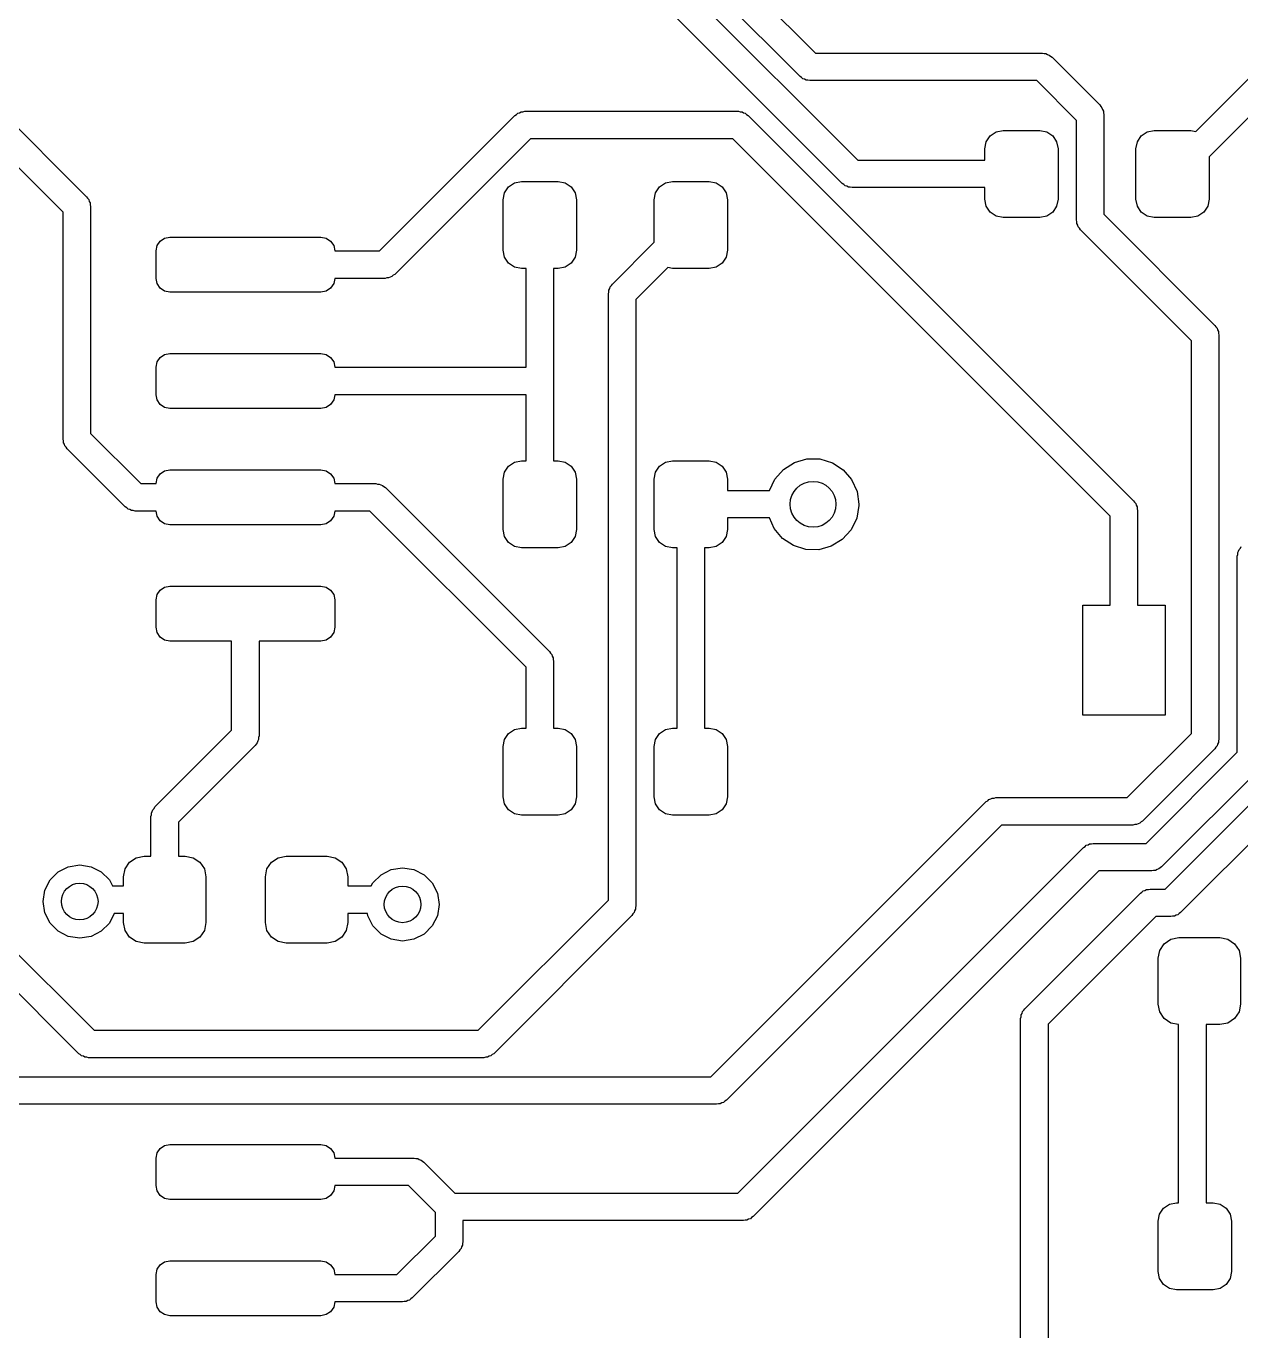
# Model space of a CAD drawing. Extents: x 74 to 208, y -143 to -31.
# Drawn here: x 156.04 to 169.3, y -79.59 to -65.34 of the extents above; entities that cross this region are included whole.
import ezdxf

# ---------------------------------------------------------------- set-up
doc = ezdxf.new("R2010")
doc.units = 0
doc.layers.add('BLACK', color=7, linetype='CONTINUOUS')

msp = doc.modelspace()

# ---------------------------------------------------------------- linework, layer by layer
at = {"layer": 'BLACK', "linetype": 'CONTINUOUS'}
for p, q in [((164.948, -67.0605), (161.629, -63.7415)), ((162.015, -63.7034), (165.116, -66.8044)), ((162.71, -63.6919), (164.654, -65.636)), ((164.486, -65.8921), (162.454, -63.8601)), ((154.792, -65.2989), (156.697, -67.2039)), ((168.806, -66.4898), (169.87, -65.4259)), ((156.441, -67.3721), (154.624, -65.555)), ((164.654, -65.636), (167.132, -65.636)), ((167.132, -65.636), (167.151, -65.6411)), ((167.151, -65.6411), (167.171, -65.6411)), ((167.171, -65.6411), (167.188, -65.651)), ((167.188, -65.651), (167.207, -65.6561)), ((167.207, -65.6561), (167.221, -65.6701)), ((167.221, -65.6701), (167.238, -65.6799)), ((167.238, -65.6799), (167.759, -66.2013)), ((170.038, -65.682), (168.953, -66.7665)), ((164.503, -65.9019), (164.486, -65.8921)), ((164.517, -65.9159), (164.503, -65.9019)), ((164.536, -65.921), (164.517, -65.9159)), ((164.553, -65.9309), (164.536, -65.921)), ((164.573, -65.9309), (164.553, -65.9309)), ((164.592, -65.936), (164.573, -65.9309)), ((167.07, -65.936), (164.592, -65.936)), ((167.503, -66.3695), (167.07, -65.936)), ((167.759, -66.2013), (167.769, -66.2184)), ((167.769, -66.2184), (167.783, -66.2324)), ((167.783, -66.2324), (167.788, -66.2515)), ((159.894, -67.795), (161.374, -66.3149)), ((161.374, -66.3149), (161.392, -66.3051)), ((161.392, -66.3051), (161.405, -66.2911)), ((161.405, -66.2911), (161.425, -66.286)), ((161.425, -66.286), (161.442, -66.2761)), ((161.442, -66.2761), (161.461, -66.2761)), ((161.461, -66.2761), (161.481, -66.271)), ((161.481, -66.271), (163.814, -66.271)), ((163.814, -66.271), (163.833, -66.2761)), ((163.833, -66.2761), (163.853, -66.2761)), ((163.853, -66.2761), (163.87, -66.286)), ((163.87, -66.286), (163.889, -66.2911)), ((163.889, -66.2911), (163.903, -66.3051)), ((163.903, -66.3051), (163.92, -66.3149)), ((163.92, -66.3149), (168.128, -70.5227)), ((167.503, -67.4572), (167.503, -66.3695)), ((167.788, -66.2515), (167.798, -66.2686)), ((167.798, -66.2686), (167.798, -66.2883)), ((167.798, -66.2883), (167.803, -66.3074)), ((167.803, -66.3074), (167.803, -67.3951)), ((166.562, -66.538), (166.627, -66.4946)), ((166.627, -66.4946), (166.703, -66.4794)), ((166.703, -66.4794), (167.103, -66.4794)), ((167.103, -66.4794), (167.18, -66.4946)), ((167.18, -66.4946), (167.245, -66.538)), ((168.212, -66.538), (168.277, -66.4946)), ((168.277, -66.4946), (168.353, -66.4794)), ((168.353, -66.4794), (168.753, -66.4794)), ((168.753, -66.4794), (168.806, -66.4898)), ((161.543, -66.571), (160.063, -68.0511)), ((163.752, -66.571), (161.543, -66.571)), ((167.872, -70.6909), (163.752, -66.571)), ((166.503, -66.6794), (166.519, -66.6029)), ((166.519, -66.6029), (166.562, -66.538)), ((167.245, -66.538), (167.288, -66.6029)), ((167.288, -66.6029), (167.303, -66.6794)), ((168.153, -66.6794), (168.169, -66.6029)), ((168.169, -66.6029), (168.212, -66.538)), ((165.116, -66.8044), (166.503, -66.8044)), ((166.503, -66.8044), (166.503, -66.6794)), ((167.303, -66.6794), (167.303, -67.2294)), ((168.153, -67.2294), (168.153, -66.6794)), ((168.953, -66.7665), (168.953, -67.2294)), ((161.26, -67.1617), (161.303, -67.0968)), ((161.303, -67.0968), (161.368, -67.0534)), ((161.368, -67.0534), (161.445, -67.0382)), ((161.445, -67.0382), (161.845, -67.0382)), ((161.845, -67.0382), (161.921, -67.0534)), ((161.921, -67.0534), (161.986, -67.0968)), ((161.986, -67.0968), (162.03, -67.1617)), ((162.91, -67.1617), (162.953, -67.0968)), ((162.953, -67.0968), (163.018, -67.0534)), ((163.018, -67.0534), (163.095, -67.0382)), ((163.095, -67.0382), (163.495, -67.0382)), ((163.495, -67.0382), (163.571, -67.0534)), ((163.571, -67.0534), (163.636, -67.0968)), ((163.636, -67.0968), (163.68, -67.1617)), ((164.965, -67.0703), (164.948, -67.0605)), ((164.979, -67.0843), (164.965, -67.0703)), ((164.998, -67.0894), (164.979, -67.0843)), ((165.015, -67.0993), (164.998, -67.0894)), ((165.035, -67.0993), (165.015, -67.0993)), ((165.054, -67.1044), (165.035, -67.0993)), ((156.697, -67.2039), (156.707, -67.221)), ((156.707, -67.221), (156.721, -67.235)), ((156.721, -67.235), (156.726, -67.2541)), ((161.245, -67.2382), (161.26, -67.1617)), ((161.245, -67.7882), (161.245, -67.2382)), ((162.03, -67.1617), (162.045, -67.2382)), ((162.045, -67.2382), (162.045, -67.7882)), ((162.895, -67.2382), (162.91, -67.1617)), ((162.895, -67.7011), (162.895, -67.2382)), ((163.68, -67.1617), (163.695, -67.2382)), ((163.695, -67.2382), (163.695, -67.7882)), ((166.503, -67.1044), (165.054, -67.1044)), ((166.503, -67.2294), (166.503, -67.1044)), ((166.519, -67.3059), (166.503, -67.2294)), ((167.303, -67.2294), (167.288, -67.3059)), ((168.169, -67.3059), (168.153, -67.2294)), ((168.953, -67.2294), (168.938, -67.3059)), ((156.441, -69.85), (156.441, -67.3721)), ((156.726, -67.2541), (156.736, -67.2712)), ((156.736, -67.2712), (156.736, -67.2909)), ((156.736, -67.2909), (156.741, -67.31)), ((156.741, -67.31), (156.741, -69.7879)), ((166.562, -67.3708), (166.519, -67.3059)), ((166.627, -67.4142), (166.562, -67.3708)), ((167.245, -67.3708), (167.18, -67.4142)), ((167.288, -67.3059), (167.245, -67.3708)), ((168.212, -67.3708), (168.169, -67.3059)), ((168.277, -67.4142), (168.212, -67.3708)), ((168.895, -67.3708), (168.83, -67.4142)), ((168.938, -67.3059), (168.895, -67.3708)), ((166.703, -67.4294), (166.627, -67.4142)), ((167.103, -67.4294), (166.703, -67.4294)), ((167.18, -67.4142), (167.103, -67.4294)), ((167.509, -67.4763), (167.503, -67.4572)), ((167.509, -67.496), (167.509, -67.4763)), ((167.518, -67.5131), (167.509, -67.496)), ((167.523, -67.5322), (167.518, -67.5131)), ((167.803, -67.3951), (169.016, -68.6078)), ((168.353, -67.4294), (168.277, -67.4142)), ((168.753, -67.4294), (168.353, -67.4294)), ((168.83, -67.4142), (168.753, -67.4294)), ((157.5, -67.6889), (157.549, -67.6564)), ((157.549, -67.6564), (157.606, -67.645)), ((157.606, -67.645), (159.256, -67.645)), ((159.256, -67.645), (159.313, -67.6564)), ((159.313, -67.6564), (159.362, -67.6889)), ((167.537, -67.5462), (167.523, -67.5322)), ((167.547, -67.5633), (167.537, -67.5462)), ((168.76, -68.7759), (167.547, -67.5633)), ((157.456, -67.795), (157.467, -67.7376)), ((157.456, -68.095), (157.456, -67.795)), ((157.467, -67.7376), (157.5, -67.6889)), ((159.362, -67.6889), (159.395, -67.7376)), ((159.395, -67.7376), (159.406, -67.795)), ((159.406, -67.795), (159.894, -67.795)), ((161.26, -67.8647), (161.245, -67.7882)), ((162.045, -67.7882), (162.03, -67.8647)), ((162.439, -68.1571), (162.895, -67.7011)), ((163.695, -67.7882), (163.68, -67.8647)), ((161.303, -67.9296), (161.26, -67.8647)), ((161.368, -67.973), (161.303, -67.9296)), ((161.986, -67.9296), (161.921, -67.973)), ((162.03, -67.8647), (161.986, -67.9296)), ((163.636, -67.9296), (163.571, -67.973)), ((163.68, -67.8647), (163.636, -67.9296)), ((157.467, -68.1524), (157.456, -68.095)), ((159.406, -68.095), (159.395, -68.1524)), ((159.957, -68.095), (159.406, -68.095)), ((159.976, -68.0899), (159.957, -68.095)), ((159.995, -68.0899), (159.976, -68.0899)), ((160.012, -68.08), (159.995, -68.0899)), ((160.031, -68.0749), (160.012, -68.08)), ((160.045, -68.0609), (160.031, -68.0749)), ((160.063, -68.0511), (160.045, -68.0609)), ((161.445, -67.9882), (161.368, -67.973)), ((161.495, -67.9882), (161.445, -67.9882)), ((161.495, -69.065), (161.495, -67.9882)), ((161.845, -67.9882), (161.795, -67.9882)), ((161.795, -67.9882), (161.795, -70.0862)), ((161.921, -67.973), (161.845, -67.9882)), ((163.042, -67.9778), (162.695, -68.3253)), ((163.095, -67.9882), (163.042, -67.9778)), ((163.495, -67.9882), (163.095, -67.9882)), ((163.571, -67.973), (163.495, -67.9882)), ((157.5, -68.2011), (157.467, -68.1524)), ((157.549, -68.2336), (157.5, -68.2011)), ((157.606, -68.245), (157.549, -68.2336)), ((159.313, -68.2336), (159.256, -68.245)), ((159.362, -68.2011), (159.313, -68.2336)), ((159.395, -68.1524), (159.362, -68.2011)), ((162.4, -68.2244), (162.41, -68.2073)), ((162.4, -68.2441), (162.4, -68.2244)), ((162.41, -68.2073), (162.415, -68.1882)), ((162.415, -68.1882), (162.429, -68.1742)), ((162.429, -68.1742), (162.439, -68.1571)), ((159.256, -68.245), (157.606, -68.245)), ((162.395, -68.2632), (162.4, -68.2441)), ((162.395, -74.883), (162.395, -68.2632)), ((162.695, -68.3253), (162.695, -74.9452)), ((169.016, -68.6078), (169.026, -68.6249)), ((169.026, -68.6249), (169.04, -68.6388)), ((169.04, -68.6388), (169.045, -68.6579)), ((169.045, -68.6579), (169.055, -68.675)), ((168.76, -73.0629), (168.76, -68.7759)), ((169.055, -68.675), (169.055, -68.6947)), ((169.055, -68.6947), (169.06, -68.7138)), ((169.06, -68.7138), (169.06, -73.125)), ((157.5, -68.9589), (157.549, -68.9264)), ((157.549, -68.9264), (157.606, -68.915)), ((157.606, -68.915), (159.256, -68.915)), ((159.256, -68.915), (159.313, -68.9264)), ((159.313, -68.9264), (159.362, -68.9589)), ((157.456, -69.065), (157.467, -69.0076)), ((157.456, -69.365), (157.456, -69.065)), ((157.467, -69.0076), (157.5, -68.9589)), ((159.362, -68.9589), (159.395, -69.0076)), ((159.395, -69.0076), (159.406, -69.065)), ((159.406, -69.065), (161.495, -69.065)), ((157.467, -69.4224), (157.456, -69.365)), ((159.406, -69.365), (159.395, -69.4224)), ((161.495, -69.365), (159.406, -69.365)), ((161.495, -70.0862), (161.495, -69.365)), ((157.5, -69.4711), (157.467, -69.4224)), ((157.549, -69.5036), (157.5, -69.4711)), ((157.606, -69.515), (157.549, -69.5036)), ((159.256, -69.515), (157.606, -69.515)), ((159.313, -69.5036), (159.256, -69.515)), ((159.362, -69.4711), (159.313, -69.5036)), ((159.395, -69.4224), (159.362, -69.4711)), ((156.741, -69.7879), (157.288, -70.335)), ((156.446, -69.8691), (156.441, -69.85)), ((156.446, -69.8888), (156.446, -69.8691)), ((156.456, -69.9059), (156.446, -69.8888)), ((156.461, -69.925), (156.456, -69.9059)), ((156.475, -69.939), (156.461, -69.925)), ((156.485, -69.9561), (156.475, -69.939)), ((157.12, -70.5911), (156.485, -69.9561)), ((161.368, -70.1014), (161.445, -70.0862)), ((161.445, -70.0862), (161.495, -70.0862)), ((161.795, -70.0862), (161.845, -70.0862)), ((161.845, -70.0862), (161.921, -70.1014)), ((163.018, -70.1014), (163.095, -70.0862)), ((163.095, -70.0862), (163.495, -70.0862)), ((163.495, -70.0862), (163.571, -70.1014)), ((164.425, -70.1048), (164.561, -70.0658)), ((164.561, -70.0658), (164.703, -70.0667)), ((164.703, -70.0667), (164.839, -70.1073)), ((157.467, -70.2776), (157.5, -70.2289)), ((157.5, -70.2289), (157.549, -70.1964)), ((157.549, -70.1964), (157.606, -70.185)), ((157.606, -70.185), (159.256, -70.185)), ((159.256, -70.185), (159.313, -70.1964)), ((159.313, -70.1964), (159.362, -70.2289)), ((159.362, -70.2289), (159.395, -70.2776)), ((161.245, -70.2862), (161.26, -70.2097)), ((161.26, -70.2097), (161.303, -70.1448)), ((161.303, -70.1448), (161.368, -70.1014)), ((161.921, -70.1014), (161.986, -70.1448)), ((161.986, -70.1448), (162.03, -70.2097)), ((162.03, -70.2097), (162.045, -70.2862)), ((162.895, -70.2862), (162.91, -70.2097)), ((162.91, -70.2097), (162.953, -70.1448)), ((162.953, -70.1448), (163.018, -70.1014)), ((163.571, -70.1014), (163.636, -70.1448)), ((163.636, -70.1448), (163.68, -70.2097)), ((163.68, -70.2097), (163.695, -70.2862)), ((164.211, -70.2867), (164.305, -70.1804)), ((164.305, -70.1804), (164.425, -70.1048)), ((164.839, -70.1073), (164.958, -70.1844)), ((164.958, -70.1844), (165.05, -70.2918)), ((157.288, -70.335), (157.456, -70.335)), ((157.456, -70.335), (157.467, -70.2776)), ((159.395, -70.2776), (159.406, -70.335)), ((159.406, -70.335), (159.854, -70.335)), ((159.854, -70.335), (159.873, -70.3401)), ((159.873, -70.3401), (159.892, -70.3401)), ((159.892, -70.3401), (159.91, -70.35)), ((159.91, -70.35), (159.929, -70.3551)), ((159.929, -70.3551), (159.943, -70.3691)), ((159.943, -70.3691), (159.96, -70.3789)), ((161.245, -70.8362), (161.245, -70.2862)), ((162.045, -70.2862), (162.045, -70.8362)), ((162.895, -70.8362), (162.895, -70.2862)), ((163.695, -70.2862), (163.695, -70.4112)), ((164.152, -70.4112), (164.211, -70.2867)), ((165.05, -70.2918), (165.109, -70.4209)), ((159.96, -70.3789), (161.751, -72.1701)), ((163.695, -70.4112), (164.152, -70.4112)), ((165.109, -70.4209), (165.129, -70.5612)), ((157.137, -70.6009), (157.12, -70.5911)), ((157.151, -70.6149), (157.137, -70.6009)), ((157.17, -70.62), (157.151, -70.6149)), ((157.187, -70.6299), (157.17, -70.62)), ((157.207, -70.6299), (157.187, -70.6299)), ((157.226, -70.635), (157.207, -70.6299)), ((157.456, -70.635), (157.226, -70.635)), ((157.467, -70.6924), (157.456, -70.635)), ((159.406, -70.635), (159.395, -70.6924)), ((159.791, -70.635), (159.406, -70.635)), ((161.495, -72.3383), (159.791, -70.635)), ((165.129, -70.5734), (165.105, -70.7132)), ((165.129, -70.5612), (165.129, -70.5734)), ((168.128, -70.5227), (168.138, -70.5398)), ((168.138, -70.5398), (168.152, -70.5538)), ((168.152, -70.5538), (168.157, -70.5729)), ((168.157, -70.5729), (168.167, -70.59)), ((168.167, -70.59), (168.167, -70.6097)), ((168.167, -70.6097), (168.172, -70.6288)), ((168.172, -70.6288), (168.172, -71.663)), ((157.5, -70.7411), (157.467, -70.6924)), ((157.549, -70.7736), (157.5, -70.7411)), ((157.606, -70.785), (157.549, -70.7736)), ((159.256, -70.785), (157.606, -70.785)), ((159.313, -70.7736), (159.256, -70.785)), ((159.362, -70.7411), (159.313, -70.7736)), ((159.395, -70.6924), (159.362, -70.7411)), ((164.154, -70.7112), (163.695, -70.7112)), ((163.695, -70.7112), (163.695, -70.8362)), ((164.204, -70.8254), (164.154, -70.7112)), ((165.105, -70.7132), (165.043, -70.8408)), ((167.872, -71.663), (167.872, -70.6909)), ((161.26, -70.9127), (161.245, -70.8362)), ((161.303, -70.9776), (161.26, -70.9127)), ((162.03, -70.9127), (161.986, -70.9776)), ((162.045, -70.8362), (162.03, -70.9127)), ((162.91, -70.9127), (162.895, -70.8362)), ((162.953, -70.9776), (162.91, -70.9127)), ((163.68, -70.9127), (163.636, -70.9776)), ((163.695, -70.8362), (163.68, -70.9127)), ((164.296, -70.9339), (164.204, -70.8254)), ((164.414, -71.0125), (164.296, -70.9339)), ((164.948, -70.9459), (164.827, -71.0201)), ((165.043, -70.8408), (164.948, -70.9459)), ((161.368, -71.021), (161.303, -70.9776)), ((161.445, -71.0362), (161.368, -71.021)), ((161.845, -71.0362), (161.445, -71.0362)), ((161.921, -71.021), (161.845, -71.0362)), ((161.986, -70.9776), (161.921, -71.021)), ((163.018, -71.021), (162.953, -70.9776)), ((163.095, -71.0362), (163.018, -71.021)), ((163.145, -71.0362), (163.095, -71.0362)), ((163.145, -73.0072), (163.145, -71.0362)), ((163.495, -71.0362), (163.445, -71.0362)), ((163.445, -71.0362), (163.445, -73.0072)), ((163.571, -71.021), (163.495, -71.0362)), ((163.636, -70.9776), (163.571, -71.021)), ((164.549, -71.0548), (164.414, -71.0125)), ((164.691, -71.0574), (164.549, -71.0548)), ((164.827, -71.0201), (164.691, -71.0574)), ((169.265, -71.0897), (169.274, -71.0726)), ((169.265, -71.1094), (169.265, -71.0897)), ((169.274, -71.0726), (169.28, -71.0535)), ((169.28, -71.0535), (169.294, -71.0395)), ((169.294, -71.0395), (169.303, -71.0224)), ((169.26, -71.1285), (169.265, -71.1094)), ((169.26, -73.2698), (169.26, -71.1285)), ((157.467, -71.5476), (157.5, -71.4989)), ((157.5, -71.4989), (157.549, -71.4664)), ((157.549, -71.4664), (157.606, -71.455)), ((157.606, -71.455), (159.256, -71.455)), ((159.256, -71.455), (159.313, -71.4664)), ((159.313, -71.4664), (159.362, -71.4989)), ((159.362, -71.4989), (159.395, -71.5476)), ((157.456, -71.605), (157.467, -71.5476)), ((157.456, -71.905), (157.456, -71.605)), ((159.395, -71.5476), (159.406, -71.605)), ((159.406, -71.605), (159.406, -71.905)), ((167.572, -72.863), (167.572, -71.663)), ((167.572, -71.663), (167.872, -71.663)), ((168.172, -71.663), (168.472, -71.663)), ((168.472, -71.663), (168.472, -72.863)), ((157.467, -71.9624), (157.456, -71.905)), ((159.406, -71.905), (159.395, -71.9624)), ((157.5, -72.0111), (157.467, -71.9624)), ((157.549, -72.0436), (157.5, -72.0111)), ((157.606, -72.055), (157.549, -72.0436)), ((158.281, -72.055), (157.606, -72.055)), ((158.281, -73.0279), (158.281, -72.055)), ((159.256, -72.055), (158.581, -72.055)), ((158.581, -72.055), (158.581, -73.09)), ((159.313, -72.0436), (159.256, -72.055)), ((159.362, -72.0111), (159.313, -72.0436)), ((159.395, -71.9624), (159.362, -72.0111)), ((161.751, -72.1701), (161.761, -72.1872)), ((161.761, -72.1872), (161.775, -72.2012)), ((161.775, -72.2012), (161.78, -72.2203)), ((161.78, -72.2203), (161.79, -72.2374)), ((161.495, -73.0072), (161.495, -72.3383)), ((161.79, -72.2374), (161.79, -72.2571)), ((161.79, -72.2571), (161.795, -72.2762)), ((161.795, -72.2762), (161.795, -73.0072)), ((168.472, -72.863), (167.572, -72.863)), ((157.444, -73.865), (158.281, -73.0279)), ((161.26, -73.1307), (161.303, -73.0658)), ((161.303, -73.0658), (161.368, -73.0224)), ((161.368, -73.0224), (161.445, -73.0072)), ((161.445, -73.0072), (161.495, -73.0072)), ((161.795, -73.0072), (161.845, -73.0072)), ((161.845, -73.0072), (161.921, -73.0224)), ((161.921, -73.0224), (161.986, -73.0658)), ((161.986, -73.0658), (162.03, -73.1307)), ((162.91, -73.1307), (162.953, -73.0658)), ((162.953, -73.0658), (163.018, -73.0224)), ((163.018, -73.0224), (163.095, -73.0072)), ((163.095, -73.0072), (163.145, -73.0072)), ((163.445, -73.0072), (163.495, -73.0072)), ((163.495, -73.0072), (163.571, -73.0224)), ((163.571, -73.0224), (163.636, -73.0658)), ((163.636, -73.0658), (163.68, -73.1307)), ((168.059, -73.764), (168.76, -73.0629)), ((158.537, -73.1961), (157.7, -74.0332)), ((158.547, -73.179), (158.537, -73.1961)), ((158.561, -73.165), (158.547, -73.179)), ((158.566, -73.1459), (158.561, -73.165)), ((158.576, -73.1288), (158.566, -73.1459)), ((158.581, -73.09), (158.576, -73.1091)), ((158.576, -73.1091), (158.576, -73.1288)), ((161.245, -73.2072), (161.26, -73.1307)), ((161.245, -73.7572), (161.245, -73.2072)), ((162.03, -73.1307), (162.045, -73.2072)), ((162.045, -73.2072), (162.045, -73.7572)), ((162.895, -73.2072), (162.91, -73.1307)), ((162.895, -73.7572), (162.895, -73.2072)), ((163.68, -73.1307), (163.695, -73.2072)), ((163.695, -73.2072), (163.695, -73.7572)), ((169.026, -73.214), (169.016, -73.2311)), ((169.04, -73.2), (169.026, -73.214)), ((169.045, -73.1809), (169.04, -73.2)), ((169.055, -73.1638), (169.045, -73.1809)), ((169.06, -73.125), (169.055, -73.1441)), ((169.055, -73.1441), (169.055, -73.1638)), ((169.016, -73.2311), (168.227, -74.0201)), ((168.266, -74.2635), (169.26, -73.2698)), ((169.516, -73.438), (168.434, -74.5196)), ((168.473, -74.763), (169.759, -73.4767)), ((170.015, -73.6449), (168.641, -75.0191)), ((161.26, -73.8337), (161.245, -73.7572)), ((162.045, -73.7572), (162.03, -73.8337)), ((162.91, -73.8337), (162.895, -73.7572)), ((163.695, -73.7572), (163.68, -73.8337)), ((166.535, -73.7981), (166.549, -73.7841)), ((166.549, -73.7841), (166.568, -73.779)), ((166.568, -73.779), (166.585, -73.7691)), ((166.585, -73.7691), (166.605, -73.7691)), ((166.605, -73.7691), (166.624, -73.764)), ((166.624, -73.764), (168.059, -73.764)), ((157.405, -73.9323), (157.415, -73.9152)), ((157.405, -73.952), (157.405, -73.9323)), ((157.415, -73.9152), (157.42, -73.8961)), ((157.42, -73.8961), (157.434, -73.8821)), ((157.434, -73.8821), (157.444, -73.865)), ((161.303, -73.8986), (161.26, -73.8337)), ((161.368, -73.942), (161.303, -73.8986)), ((161.986, -73.8986), (161.921, -73.942)), ((162.03, -73.8337), (161.986, -73.8986)), ((162.953, -73.8986), (162.91, -73.8337)), ((163.018, -73.942), (162.953, -73.8986)), ((163.514, -76.812), (166.518, -73.8079)), ((163.636, -73.8986), (163.571, -73.942)), ((163.68, -73.8337), (163.636, -73.8986)), ((166.518, -73.8079), (166.535, -73.7981)), ((157.4, -73.9711), (157.405, -73.952)), ((157.4, -74.4042), (157.4, -73.9711)), ((157.7, -74.0332), (157.7, -74.4042)), ((161.445, -73.9572), (161.368, -73.942)), ((161.845, -73.9572), (161.445, -73.9572)), ((161.921, -73.942), (161.845, -73.9572)), ((163.095, -73.9572), (163.018, -73.942)), ((163.495, -73.9572), (163.095, -73.9572)), ((163.571, -73.942), (163.495, -73.9572)), ((166.686, -74.064), (163.682, -77.0681)), ((168.121, -74.064), (166.686, -74.064)), ((168.14, -74.0589), (168.121, -74.064)), ((168.16, -74.0589), (168.14, -74.0589)), ((168.177, -74.049), (168.16, -74.0589)), ((168.196, -74.0439), (168.177, -74.049)), ((168.21, -74.0299), (168.196, -74.0439)), ((168.227, -74.0201), (168.21, -74.0299)), ((163.806, -78.082), (167.581, -74.3074)), ((167.581, -74.3074), (167.598, -74.2976)), ((167.598, -74.2976), (167.612, -74.2836)), ((167.612, -74.2836), (167.631, -74.2785)), ((167.631, -74.2785), (167.648, -74.2686)), ((167.648, -74.2686), (167.668, -74.2686)), ((167.668, -74.2686), (167.687, -74.2635)), ((167.687, -74.2635), (168.266, -74.2635)), ((156.498, -74.5185), (156.622, -74.4989)), ((156.622, -74.4989), (156.746, -74.5185)), ((157.117, -74.5431), (157.166, -74.4701)), ((157.166, -74.4701), (157.239, -74.4213)), ((157.239, -74.4213), (157.325, -74.4042)), ((157.325, -74.4042), (157.4, -74.4042)), ((157.7, -74.4042), (157.775, -74.4042)), ((157.775, -74.4042), (157.861, -74.4213)), ((157.861, -74.4213), (157.934, -74.4701)), ((157.934, -74.4701), (157.983, -74.5431)), ((158.667, -74.5431), (158.716, -74.4701)), ((158.716, -74.4701), (158.789, -74.4213)), ((158.789, -74.4213), (158.875, -74.4042)), ((158.875, -74.4042), (159.325, -74.4042)), ((159.325, -74.4042), (159.411, -74.4213)), ((159.411, -74.4213), (159.484, -74.4701)), ((159.484, -74.4701), (159.533, -74.5431)), ((156.298, -74.6638), (156.387, -74.5753)), ((156.387, -74.5753), (156.498, -74.5185)), ((156.746, -74.5185), (156.857, -74.5753)), ((156.857, -74.5753), (156.946, -74.6638)), ((157.1, -74.6292), (157.117, -74.5431)), ((157.1, -74.7292), (157.1, -74.6292)), ((157.983, -74.5431), (158, -74.6292)), ((158, -74.6292), (158, -75.1292)), ((158.65, -74.6292), (158.667, -74.5431)), ((158.65, -75.1292), (158.65, -74.6292)), ((159.533, -74.5431), (159.55, -74.6292)), ((159.55, -74.6292), (159.55, -74.7292)), ((159.823, -74.6949), (159.912, -74.6064)), ((159.912, -74.6064), (160.023, -74.5496)), ((160.023, -74.5496), (160.147, -74.53)), ((160.147, -74.53), (160.271, -74.5496)), ((160.271, -74.5496), (160.382, -74.6064)), ((160.382, -74.6064), (160.471, -74.6949)), ((167.749, -74.5635), (163.975, -78.3381)), ((168.328, -74.5635), (167.749, -74.5635)), ((168.347, -74.5584), (168.328, -74.5635)), ((168.367, -74.5584), (168.347, -74.5584)), ((168.384, -74.5485), (168.367, -74.5584)), ((168.403, -74.5434), (168.384, -74.5485)), ((168.417, -74.5294), (168.403, -74.5434)), ((168.434, -74.5196), (168.417, -74.5294)), ((156.222, -74.8989), (156.242, -74.7753)), ((156.242, -74.7753), (156.298, -74.6638)), ((156.946, -74.6638), (156.979, -74.7292)), ((156.979, -74.7292), (157.1, -74.7292)), ((159.55, -74.7292), (159.806, -74.7292)), ((159.806, -74.7292), (159.823, -74.6949)), ((160.471, -74.6949), (160.527, -74.8064)), ((168.219, -74.7971), (168.233, -74.7831)), ((168.233, -74.7831), (168.252, -74.778)), ((168.252, -74.778), (168.269, -74.7681)), ((168.269, -74.7681), (168.289, -74.7681)), ((168.289, -74.7681), (168.308, -74.763)), ((168.308, -74.763), (168.473, -74.763)), ((156.242, -75.0225), (156.222, -74.8989)), ((160.527, -74.8064), (160.547, -74.93)), ((160.547, -74.93), (160.527, -75.0536)), ((160.974, -76.304), (162.395, -74.883)), ((166.939, -76.0697), (168.202, -74.8069)), ((168.202, -74.8069), (168.219, -74.7971)), ((156.298, -75.134), (156.242, -75.0225)), ((156.999, -75.0292), (156.946, -75.134)), ((157.1, -75.0292), (156.999, -75.0292)), ((157.1, -75.1292), (157.1, -75.0292)), ((159.763, -75.0292), (159.55, -75.0292)), ((159.55, -75.0292), (159.55, -75.1292)), ((159.767, -75.0536), (159.763, -75.0292)), ((159.823, -75.1651), (159.767, -75.0536)), ((160.527, -75.0536), (160.471, -75.1651)), ((162.651, -75.0512), (161.142, -76.5601)), ((162.661, -75.0341), (162.651, -75.0512)), ((162.675, -75.0202), (162.661, -75.0341)), ((162.68, -75.0011), (162.675, -75.0202)), ((162.69, -74.984), (162.68, -75.0011)), ((162.695, -74.9452), (162.69, -74.9643)), ((162.69, -74.9643), (162.69, -74.984)), ((168.37, -75.063), (167.195, -76.2379)), ((168.535, -75.063), (168.37, -75.063)), ((168.554, -75.0579), (168.535, -75.063)), ((168.574, -75.0579), (168.554, -75.0579)), ((168.591, -75.048), (168.574, -75.0579)), ((168.61, -75.0429), (168.591, -75.048)), ((168.624, -75.0289), (168.61, -75.0429)), ((168.641, -75.0191), (168.624, -75.0289)), ((156.387, -75.2225), (156.298, -75.134)), ((156.946, -75.134), (156.857, -75.2225)), ((157.117, -75.2153), (157.1, -75.1292)), ((157.166, -75.2883), (157.117, -75.2153)), ((157.983, -75.2153), (157.934, -75.2883)), ((158, -75.1292), (157.983, -75.2153)), ((158.667, -75.2153), (158.65, -75.1292)), ((158.716, -75.2883), (158.667, -75.2153)), ((159.533, -75.2153), (159.484, -75.2883)), ((159.55, -75.1292), (159.533, -75.2153)), ((159.912, -75.2536), (159.823, -75.1651)), ((160.471, -75.1651), (160.382, -75.2536)), ((155.788, -75.3118), (156.78, -76.304)), ((156.498, -75.2793), (156.387, -75.2225)), ((156.622, -75.2989), (156.498, -75.2793)), ((156.746, -75.2793), (156.622, -75.2989)), ((156.857, -75.2225), (156.746, -75.2793)), ((157.239, -75.3371), (157.166, -75.2883)), ((157.325, -75.3542), (157.239, -75.3371)), ((157.775, -75.3542), (157.325, -75.3542)), ((157.861, -75.3371), (157.775, -75.3542)), ((157.934, -75.2883), (157.861, -75.3371)), ((158.789, -75.3371), (158.716, -75.2883)), ((158.875, -75.3542), (158.789, -75.3371)), ((159.325, -75.3542), (158.875, -75.3542)), ((159.411, -75.3371), (159.325, -75.3542)), ((159.484, -75.2883), (159.411, -75.3371)), ((160.023, -75.3104), (159.912, -75.2536)), ((160.147, -75.33), (160.023, -75.3104)), ((160.271, -75.3104), (160.147, -75.33)), ((160.382, -75.2536), (160.271, -75.3104)), ((168.413, -75.4321), (168.462, -75.3591)), ((168.462, -75.3591), (168.535, -75.3103)), ((168.535, -75.3103), (168.621, -75.2932)), ((168.621, -75.2932), (169.071, -75.2932)), ((169.071, -75.2932), (169.157, -75.3103)), ((169.157, -75.3103), (169.23, -75.3591)), ((169.23, -75.3591), (169.279, -75.4321)), ((168.396, -75.5182), (168.413, -75.4321)), ((169.279, -75.4321), (169.296, -75.5182)), ((156.612, -76.5601), (155.576, -75.5239)), ((168.396, -76.0182), (168.396, -75.5182)), ((169.296, -75.5182), (169.296, -76.0182)), ((166.929, -76.0868), (166.939, -76.0697)), ((168.413, -76.1043), (168.396, -76.0182)), ((169.296, -76.0182), (169.279, -76.1043)), ((166.895, -76.1758), (166.9, -76.1567)), ((166.895, -88), (166.895, -76.1758)), ((166.9, -76.137), (166.91, -76.1199)), ((166.9, -76.1567), (166.9, -76.137)), ((166.91, -76.1199), (166.915, -76.1008)), ((166.915, -76.1008), (166.929, -76.0868)), ((168.462, -76.1773), (168.413, -76.1043)), ((168.535, -76.2261), (168.462, -76.1773)), ((169.23, -76.1773), (169.157, -76.2261)), ((169.279, -76.1043), (169.23, -76.1773)), ((156.78, -76.304), (160.974, -76.304)), ((167.195, -76.2379), (167.195, -88)), ((168.62, -76.243), (168.535, -76.2261)), ((168.62, -78.1888), (168.62, -76.243)), ((169.071, -76.2432), (168.92, -76.2432)), ((168.92, -76.2432), (168.92, -78.1888)), ((169.157, -76.2261), (169.071, -76.2432)), ((156.629, -76.5699), (156.612, -76.5601)), ((156.643, -76.5839), (156.629, -76.5699)), ((156.662, -76.589), (156.643, -76.5839)), ((156.679, -76.5989), (156.662, -76.589)), ((156.699, -76.5989), (156.679, -76.5989)), ((156.718, -76.604), (156.699, -76.5989)), ((161.036, -76.604), (156.718, -76.604)), ((161.055, -76.5989), (161.036, -76.604)), ((161.075, -76.5989), (161.055, -76.5989)), ((161.092, -76.589), (161.075, -76.5989)), ((161.111, -76.5839), (161.092, -76.589)), ((161.125, -76.5699), (161.111, -76.5839)), ((161.142, -76.5601), (161.125, -76.5699)), ((152.146, -76.812), (163.514, -76.812)), ((163.682, -77.0681), (163.665, -77.0779)), ((163.576, -77.112), (152.208, -77.112)), ((163.595, -77.1069), (163.576, -77.112)), ((163.615, -77.1069), (163.595, -77.1069)), ((163.632, -77.097), (163.615, -77.1069)), ((163.651, -77.0919), (163.632, -77.097)), ((163.665, -77.0779), (163.651, -77.0919)), ((157.456, -77.701), (157.467, -77.6436)), ((157.467, -77.6436), (157.5, -77.5949)), ((157.5, -77.5949), (157.549, -77.5624)), ((157.549, -77.5624), (157.606, -77.551)), ((157.606, -77.551), (159.256, -77.551)), ((159.256, -77.551), (159.313, -77.5624)), ((159.313, -77.5624), (159.362, -77.5949)), ((159.362, -77.5949), (159.395, -77.6436)), ((159.395, -77.6436), (159.406, -77.701)), ((157.456, -78.001), (157.456, -77.701)), ((159.406, -77.701), (160.274, -77.701)), ((160.274, -77.701), (160.293, -77.7061)), ((160.293, -77.7061), (160.313, -77.7061)), ((160.313, -77.7061), (160.33, -77.716)), ((160.33, -77.716), (160.349, -77.7211)), ((160.349, -77.7211), (160.363, -77.7351)), ((160.363, -77.7351), (160.38, -77.7449)), ((160.38, -77.7449), (160.717, -78.082)), ((157.467, -78.0584), (157.456, -78.001)), ((157.5, -78.1071), (157.467, -78.0584)), ((159.395, -78.0584), (159.362, -78.1071)), ((159.406, -78.001), (159.395, -78.0584)), ((160.212, -78.001), (159.406, -78.001)), ((160.505, -78.2941), (160.212, -78.001)), ((157.549, -78.1396), (157.5, -78.1071)), ((157.606, -78.151), (157.549, -78.1396)), ((159.256, -78.151), (157.606, -78.151)), ((159.313, -78.1396), (159.256, -78.151)), ((159.362, -78.1071), (159.313, -78.1396)), ((160.717, -78.082), (163.806, -78.082)), ((168.455, -78.2474), (168.52, -78.204)), ((168.52, -78.204), (168.596, -78.1888)), ((168.596, -78.1888), (168.62, -78.1888)), ((168.92, -78.1888), (168.996, -78.1888)), ((168.996, -78.1888), (169.073, -78.204)), ((169.073, -78.204), (169.138, -78.2474)), ((160.505, -78.5509), (160.505, -78.2941)), ((163.958, -78.3479), (163.944, -78.3619)), ((163.975, -78.3381), (163.958, -78.3479)), ((168.396, -78.3888), (168.411, -78.3123)), ((168.411, -78.3123), (168.455, -78.2474)), ((169.138, -78.2474), (169.181, -78.3123)), ((169.181, -78.3123), (169.196, -78.3888)), ((163.869, -78.382), (160.805, -78.382)), ((160.805, -78.382), (160.805, -78.613)), ((163.888, -78.3769), (163.869, -78.382)), ((163.907, -78.3769), (163.888, -78.3769)), ((163.925, -78.367), (163.907, -78.3769)), ((163.944, -78.3619), (163.925, -78.367)), ((168.396, -78.9388), (168.396, -78.3888)), ((169.196, -78.3888), (169.196, -78.9388)), ((160.085, -78.971), (160.505, -78.5509)), ((160.805, -78.613), (160.8, -78.6321)), ((160.8, -78.6321), (160.8, -78.6518)), ((160.761, -78.7191), (160.253, -79.2271)), ((160.771, -78.702), (160.761, -78.7191)), ((160.785, -78.688), (160.771, -78.702)), ((160.79, -78.6689), (160.785, -78.688)), ((160.8, -78.6518), (160.79, -78.6689)), ((157.456, -78.971), (157.467, -78.9136)), ((157.467, -78.9136), (157.5, -78.8649)), ((157.5, -78.8649), (157.549, -78.8324)), ((157.549, -78.8324), (157.606, -78.821)), ((157.606, -78.821), (159.256, -78.821)), ((159.256, -78.821), (159.313, -78.8324)), ((159.313, -78.8324), (159.362, -78.8649)), ((159.362, -78.8649), (159.395, -78.9136)), ((159.395, -78.9136), (159.406, -78.971)), ((157.456, -79.271), (157.456, -78.971)), ((159.406, -78.971), (160.085, -78.971)), ((168.411, -79.0153), (168.396, -78.9388)), ((168.455, -79.0802), (168.411, -79.0153)), ((169.181, -79.0153), (169.138, -79.0802)), ((169.196, -78.9388), (169.181, -79.0153)), ((168.52, -79.1236), (168.455, -79.0802)), ((168.596, -79.1388), (168.52, -79.1236)), ((168.996, -79.1388), (168.596, -79.1388)), ((169.073, -79.1236), (168.996, -79.1388)), ((169.138, -79.0802), (169.073, -79.1236)), ((157.467, -79.3284), (157.456, -79.271)), ((157.5, -79.3771), (157.467, -79.3284)), ((159.395, -79.3284), (159.362, -79.3771)), ((159.406, -79.271), (159.395, -79.3284)), ((160.147, -79.271), (159.406, -79.271)), ((160.166, -79.2659), (160.147, -79.271)), ((160.186, -79.2659), (160.166, -79.2659)), ((160.203, -79.256), (160.186, -79.2659)), ((160.222, -79.2509), (160.203, -79.256)), ((160.236, -79.2369), (160.222, -79.2509)), ((160.253, -79.2271), (160.236, -79.2369)), ((157.549, -79.4096), (157.5, -79.3771)), ((157.606, -79.421), (157.549, -79.4096)), ((159.256, -79.421), (157.606, -79.421)), ((159.313, -79.4096), (159.256, -79.421)), ((159.362, -79.3771), (159.313, -79.4096))]:
    msp.add_line(p, q, dxfattribs=at)
at = {"layer": 'BLACK'}
for centre, radius in [((164.629, -70.5612), 0.25), ((156.622, -74.8989), 0.2), ((160.147, -74.93), 0.2)]:
    msp.add_circle(centre, radius, dxfattribs=at)

doc.saveas('drawing.dxf')
